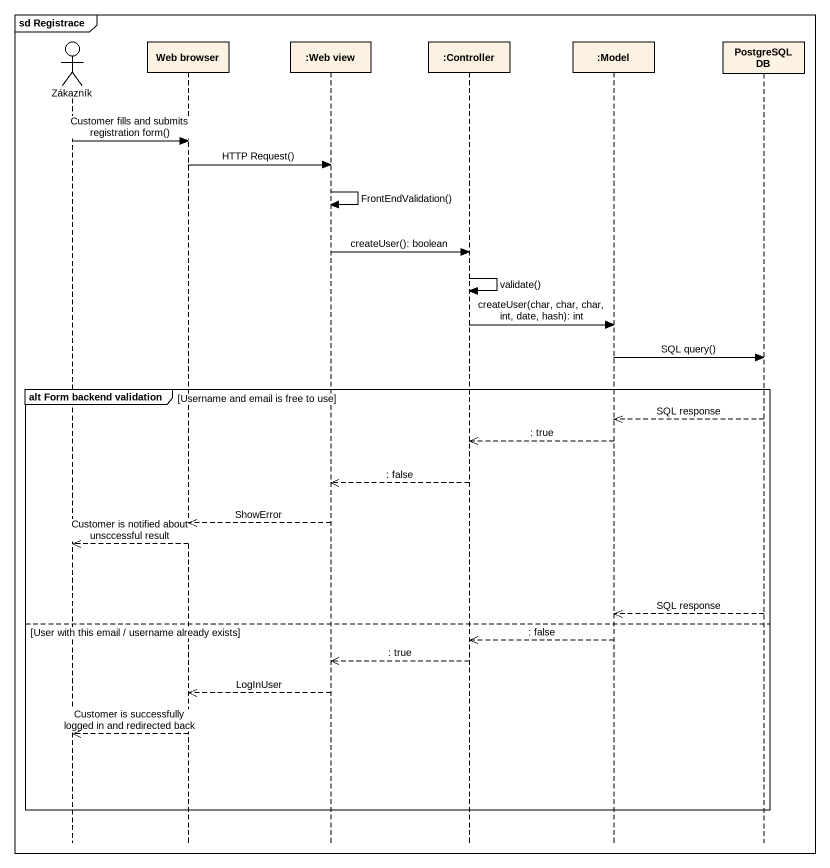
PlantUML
@startuml
mainframe sd Registrace
hide footbox
actor Zákazník
participant "Web browser" as Web_browser
participant ":Web view" as Web_view
participant ":Controller" as Controller
participant ":Model" as Model
participant "PostgreSQL DB" as PostgreSQL_DB

Zákazník -> Web_browser : Customer fills and submits registration form()
Web_browser -> Web_view : HTTP Request()
Web_view -> Web_view : FrontEndValidation()
Web_view -> Controller : createUser(): boolean
Controller -> Controller : validate()
Controller -> Model : createUser(char, char, char, int, date, hash): int
Model -> PostgreSQL_DB : SQL query()
group alt Form backend validation [Username and email is free to use]
  PostgreSQL_DB -->> Model : SQL response
  Model -->> Controller : : true
  Controller -->> Web_view : : false
  Web_view -->> Web_browser : ShowError
  Web_browser -->> Zákazník : Customer is notified about unsccessful result
  PostgreSQL_DB -->> Model : SQL response
else User with this email / username already exists
  Model -->> Controller : : false
  Controller -->> Web_view : : true
  Web_view -->> Web_browser : LogInUser
  Web_browser -->> Zákazník : Customer is successfully logged in and redirected back
end
@enduml
